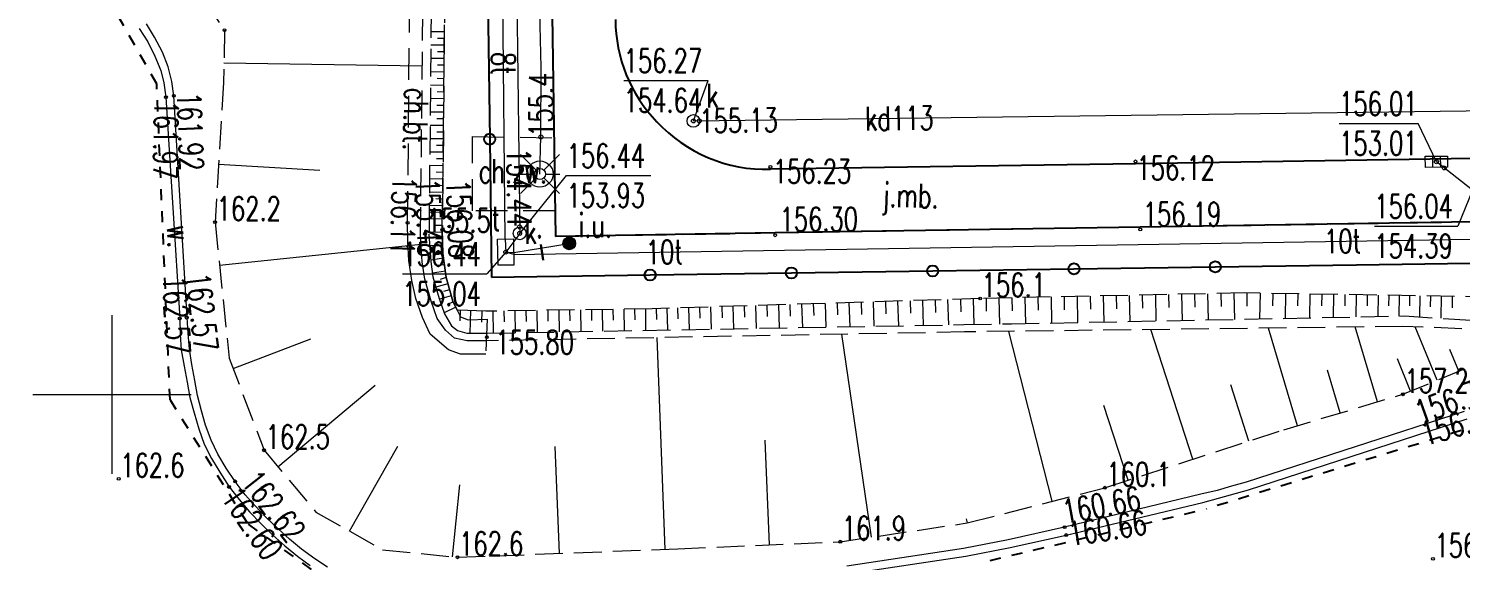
# Model space of a CAD drawing. Header units: metres. Extents: x 7583802 to 7586368, y 5958992 to 5960558.
# Drawn here: x 7585694.7 to 7585785, y 5959089.6 to 5959123.1 of the extents above; entities that cross this region are included whole.
import ezdxf
from ezdxf.enums import TextEntityAlignment as Align

# ---------------------------------------------------------------- set-up
doc = ezdxf.new("R2010")
doc.units = ezdxf.units.M
for name, pattern in [('1', [0]), ('2', [3, 2, -1]), ('3_1', [0]), ('3_BUBZ02', [2.45, 1.75, -0.7]), ('3_BUBZ02G', [2.45, 1.75, -0.7]), ('3_KTCR02', [3, 2, -1]), ('3_KTJZ01', [4, 3, -1]), ('3_KTKR01', [0]), ('3_PTRW02', [0]), ('4_1', [0]), ('4_SUPE_01', [0]), ('4_SUPI_01', [0]), ('4_SUPK_01', [0]), ('4_SUPT_01', [0]), ('4_SUUS22_02', [0]), ('BUF', [0]), ('GUZ', [1.4, 0.7, -0.7])]:
    doc.linetypes.add(name, pattern=pattern)
doc.layers.get('0').update_dxf_attribs({"color": 250, "linetype": 'CONTINUOUS', "lineweight": 100})
for name, color, linetype, lineweight in [('1000_L_1', 7, '1', 18), ('BUBZ_L_1', 7, '3_BUBZ02', 18), ('EBTPO_L_2', 7, '1', 18), ('KONTURY_L_0', 114, '2', 25), ('KTCR_E_T_1', 7, 'CONTINUOUS', 15), ('KTCR_L_1', 7, '3_KTCR02', 18), ('KTJZ_E_T_0', 7, 'CONTINUOUS', 15), ('KTJZ_L_0', 7, '3_KTJZ01', 18), ('KTKR_L_0', 7, '3_KTKR01', 25), ('KTOK_L_4', 7, 'CONTINUOUS', 25), ('PTRW_E_T_0', 7, 'CONTINUOUS', 15), ('PTRW_L_1', 7, 'CONTINUOUS', 18), ('RTPW_T_0', 7, 'CONTINUOUS', 15), ('RTPW_T_1', 7, 'CONTINUOUS', 15), ('SUPE_L_3', 1, '4_SUPE_01', 18), ('SUPI_E_T_0', 7, 'CONTINUOUS', 15), ('SUPI_L_0', 7, '4_SUPI_01', 18), ('SUPK_E_T_0', 34, 'CONTINUOUS', 15), ('SUPK_L_0', 34, '4_SUPK_01', 18), ('SUPT_E_T_0', 30, 'CONTINUOUS', 15), ('SUPT_L_0', 30, '4_SUPT_01', 18), ('SUSM_T_1', 7, 'CONTINUOUS', 18), ('SUTE_T_0', 1, 'CONTINUOUS', 18), ('SUTK_T_0', 34, 'CONTINUOUS', 18), ('SUTT_T_0', 30, 'CONTINUOUS', 18), ('SUUI_E_T_6', 7, 'CONTINUOUS', 15), ('SUUI_T_8', 7, 'CONTINUOUS', 18), ('SUUK_E_T_3', 7, 'CONTINUOUS', 15), ('SUUK_T_0', 7, 'CONTINUOUS', 18), ('SUUK_T_4', 7, 'CONTINUOUS', 13), ('SUUT_E_T_3', 7, 'CONTINUOUS', 15), ('SUUT_L_3', 7, '4_SUUS22_02', 13)]:
    doc.layers.add(name, color=color, linetype=linetype, lineweight=lineweight)
doc.styles.get("Standard").update_dxf_attribs({"font": 'Simplex.SHX', "width": 0.75})

# ---------------------------------------------------------------- blocks, each defined once
blk = doc.blocks.new('3_RTPW01')
at = {"linetype": 'CONTINUOUS'}
blk.add_circle((0, 0), 0.09, dxfattribs=at)
blk = doc.blocks.new('3_RTPW02')
at = {"linetype": 'CONTINUOUS'}
blk.add_circle((0, 0), 0.09, dxfattribs=at)
blk = doc.blocks.new('4_SUSM02')
at = {"linetype": 'CONTINUOUS'}
for p, q in [((-0.2482, 0.2459), (-1.2318, 1.2296)), ((0.2437, 0.2459), (1.2274, 1.2296)), ((-1.2542, 0), (-0.35, 0)), ((0.3456, 0), (1.2498, 0)), ((-0.2482, -0.2459), (-1.2318, -1.2296)), ((0.2437, -0.2459), (1.2274, -1.2296))]:
    blk.add_line(p, q, dxfattribs=at)
blk.add_circle((-0.0022, 0), 0.3478, dxfattribs=at)
blk = doc.blocks.new('4_SUPS01_03')
at = {"linetype": 'CONTINUOUS'}
blk.add_circle((0, 0), 0.125, dxfattribs=at)
blk = doc.blocks.new('4_SUPS01_05')
at = {"linetype": 'CONTINUOUS'}
blk.add_circle((0, 0), 0.125, dxfattribs=at)
blk = doc.blocks.new('4_SUPS01_07')
at = {"linetype": 'CONTINUOUS'}
blk.add_circle((0, 0), 0.125, dxfattribs=at)
blk = doc.blocks.new('4_SUUS31_01')
at = {"linetype": 'CONTINUOUS'}
for radius in [0.4, 0.36, 0.32, 0.28, 0.24, 0.2, 0.16, 0.12, 0.08, 0.04, 0.0114]:
    blk.add_circle((0, 0), radius, dxfattribs=at)
blk = doc.blocks.new('4_SUUS05')
at = {"linetype": 'CONTINUOUS'}
for p, q in [((-0.7, -0.35), (-0.7, 0.35)), ((-0.7, 0.35), (0.7, 0.35)), ((-0.245, 0.35), (-0.245, -0.35)), ((0.245, 0.35), (0.245, -0.35)), ((0.7, 0.35), (0.7, -0.35)), ((0.7, -0.35), (-0.7, -0.35))]:
    blk.add_line(p, q, dxfattribs=at)
blk = doc.blocks.new('4_SUUS22_01')
at = {"linetype": 'CONTINUOUS'}
blk.add_circle((0, 0), 0.4, dxfattribs=at)

msp = doc.modelspace()

# ---------------------------------------------------------------- linework, layer by layer
at = {"layer": '1000_L_1', "linetype": '1'}
for p, q in [((7585700, 5959095), (7585700, 5959105)), ((7585695, 5959100), (7585705, 5959100))]:
    msp.add_line(p, q, dxfattribs=at)
at = {"layer": 'BUBZ_L_1', "linetype": '3_BUBZ02'}
for p, q in [((7585719.46, 5959110.06), (7585719.65, 5959129.11)), ((7585720.18, 5959129.14), (7585719.99, 5959110.11)), ((7585719.57, 5959108.36), (7585719.46, 5959110.06)), ((7585719.99, 5959110.11), (7585720.11, 5959108.4)), ((7585719.73, 5959107.28), (7585719.57, 5959108.36)), ((7585720.11, 5959108.4), (7585720.24, 5959107.42)), ((7585720.13, 5959105.9), (7585719.73, 5959107.28)), ((7585720.24, 5959107.42), (7585720.64, 5959106.05)), ((7585720.5, 5959104.79), (7585720.13, 5959105.9)), ((7585720.64, 5959106.05), (7585720.97, 5959105.09)), ((7585721.03, 5959104.06), (7585720.5, 5959104.79)), ((7585720.97, 5959105.09), (7585721.42, 5959104.34)), ((7585756.72, 5959104.46), (7585781.52, 5959104.96)), ((7585781.52, 5959104.96), (7585787.68, 5959104.56)), ((7585721.6, 5959103.56), (7585721.03, 5959104.06)), ((7585721.42, 5959104.34), (7585721.79, 5959104.04)), ((7585721.79, 5959104.04), (7585722.38, 5959103.87)), ((7585722.38, 5959103.87), (7585723.68, 5959103.87)), ((7585753.76, 5959103.95), (7585723.6, 5959103.39)), ((7585723.68, 5959103.87), (7585753.72, 5959104.41)), ((7585753.72, 5959104.41), (7585756.72, 5959104.46)), ((7585781.42, 5959104.3), (7585753.76, 5959103.95)), ((7585787.59, 5959104.05), (7585781.42, 5959104.3)), ((7585722.4, 5959103.38), (7585721.6, 5959103.56)), ((7585723.6, 5959103.39), (7585722.4, 5959103.38))]:
    msp.add_line(p, q, dxfattribs=at)
at = {"layer": 'BUBZ_L_1', "linetype": '3_BUBZ02G'}
for p, q in [((7585720.9, 5959116.65), (7585721.01, 5959128.44)), ((7585705.79, 5959124.91), (7585707.09, 5959122.97)), ((7585707.09, 5959122.97), (7585707.04, 5959119.67)), ((7585707.04, 5959119.67), (7585706.5, 5959110.87)), ((7585720.83, 5959110.38), (7585720.9, 5959116.65)), ((7585706.5, 5959110.87), (7585707.39, 5959102.29)), ((7585720.87, 5959108.89), (7585720.83, 5959110.38)), ((7585721.08, 5959107.38), (7585720.87, 5959108.89)), ((7585721.49, 5959105.89), (7585721.08, 5959107.38)), ((7585771.42, 5959106.41), (7585754.75, 5959106.06)), ((7585787.12, 5959106.15), (7585771.42, 5959106.41)), ((7585721.77, 5959105.32), (7585721.49, 5959105.89)), ((7585754.75, 5959106.06), (7585734.06, 5959105.41)), ((7585723.57, 5959105.26), (7585721.77, 5959105.32)), ((7585734.06, 5959105.41), (7585723.57, 5959105.26)), ((7585707.39, 5959102.29), (7585709.59, 5959096.49)), ((7585781.42, 5959100.02), (7585787.22, 5959102.42)), ((7585773.91, 5959097.79), (7585781.42, 5959100.02)), ((7585762.62, 5959094.13), (7585773.91, 5959097.79)), ((7585709.59, 5959096.49), (7585712.86, 5959092.6)), ((7585753.94, 5959091.91), (7585762.62, 5959094.13)), ((7585712.86, 5959092.6), (7585717.06, 5959090.22)), ((7585745.93, 5959090.73), (7585753.94, 5959091.91)), ((7585717.06, 5959090.22), (7585721.79, 5959089.75)), ((7585721.79, 5959089.75), (7585735.69, 5959090.28)), ((7585735.69, 5959090.28), (7585745.93, 5959090.73))]:
    msp.add_line(p, q, dxfattribs=at)
at = {"layer": 'BUBZ_L_1', "linetype": '3_1'}
for p, q in [((7585720.958, 5959122.857), (7585720.117, 5959122.865)), ((7585720.95, 5959122.016), (7585720.109, 5959122.024)), ((7585720.954, 5959122.436), (7585720.534, 5959122.44)), ((7585707.059, 5959120.92), (7585719.566, 5959120.73)), ((7585720.942, 5959121.175), (7585720.101, 5959121.183)), ((7585720.946, 5959121.595), (7585720.525, 5959121.599)), ((7585720.934, 5959120.333), (7585720.092, 5959120.341)), ((7585720.93, 5959119.912), (7585720.509, 5959119.916)), ((7585720.938, 5959120.754), (7585720.517, 5959120.758)), ((7585720.927, 5959119.491), (7585720.084, 5959119.498)), ((7585720.923, 5959119.069), (7585720.501, 5959119.073)), ((7585720.919, 5959118.648), (7585720.075, 5959118.656)), ((7585720.915, 5959118.226), (7585720.493, 5959118.23)), ((7585720.911, 5959117.804), (7585720.067, 5959117.812)), ((7585720.907, 5959117.382), (7585720.485, 5959117.386)), ((7585720.903, 5959116.96), (7585720.058, 5959116.968)), ((7585720.899, 5959116.538), (7585720.477, 5959116.543)), ((7585720.894, 5959116.116), (7585720.05, 5959116.125)), ((7585720.889, 5959115.694), (7585720.468, 5959115.699)), ((7585706.725, 5959114.531), (7585713.111, 5959114.139)), ((7585720.885, 5959115.272), (7585720.042, 5959115.281)), ((7585720.88, 5959114.851), (7585720.459, 5959114.855)), ((7585720.866, 5959113.588), (7585720.025, 5959113.597)), ((7585720.875, 5959114.429), (7585720.033, 5959114.439)), ((7585720.871, 5959114.008), (7585720.45, 5959114.013)), ((7585720.856, 5959112.747), (7585720.016, 5959112.756)), ((7585720.861, 5959113.167), (7585720.441, 5959113.172)), ((7585720.847, 5959111.907), (7585720.008, 5959111.916)), ((7585720.852, 5959112.327), (7585720.432, 5959112.332)), ((7585720.838, 5959111.068), (7585720, 5959111.078)), ((7585720.842, 5959111.488), (7585720.423, 5959111.492)), ((7585720.834, 5959110.231), (7585719.991, 5959110.208)), ((7585720.833, 5959110.649), (7585720.414, 5959110.654)), ((7585706.781, 5959108.16), (7585719.498, 5959109.479)), ((7585720.857, 5959109.393), (7585720.042, 5959109.371)), ((7585720.845, 5959109.809), (7585720.429, 5959109.798)), ((7585720.912, 5959108.59), (7585720.105, 5959108.477)), ((7585720.867, 5959108.985), (7585720.469, 5959108.975)), ((7585720.968, 5959108.186), (7585720.561, 5959108.129)), ((7585721.025, 5959107.779), (7585720.207, 5959107.665)), ((7585721.083, 5959107.371), (7585720.699, 5959107.265)), ((7585721.188, 5959106.987), (7585720.427, 5959106.778)), ((7585721.293, 5959106.607), (7585720.915, 5959106.503)), ((7585767.451, 5959106.327), (7585767.486, 5959104.677)), ((7585768.276, 5959106.344), (7585768.293, 5959105.519)), ((7585769.101, 5959106.361), (7585769.136, 5959104.71)), ((7585769.926, 5959106.379), (7585769.944, 5959105.553)), ((7585770.752, 5959106.396), (7585770.787, 5959104.744)), ((7585771.578, 5959106.407), (7585771.565, 5959105.583)), ((7585772.403, 5959106.394), (7585772.376, 5959104.776)), ((7585773.212, 5959106.38), (7585773.199, 5959105.586)), ((7585774.006, 5959106.367), (7585773.98, 5959104.808)), ((7585774.785, 5959106.354), (7585774.773, 5959105.589)), ((7585775.551, 5959106.342), (7585775.526, 5959104.839)), ((7585776.302, 5959106.329), (7585776.29, 5959105.592)), ((7585721.397, 5959106.23), (7585720.649, 5959106.024)), ((7585721.674, 5959105.516), (7585720.946, 5959105.159)), ((7585721.506, 5959105.858), (7585721.164, 5959105.69)), ((7585734.313, 5959105.418), (7585734.334, 5959104.74)), ((7585734.991, 5959105.439), (7585735.034, 5959104.074)), ((7585735.674, 5959105.461), (7585735.695, 5959104.774)), ((7585736.361, 5959105.482), (7585736.404, 5959104.099)), ((7585737.053, 5959105.504), (7585737.074, 5959104.808)), ((7585737.749, 5959105.526), (7585737.793, 5959104.124)), ((7585738.45, 5959105.548), (7585738.472, 5959104.842)), ((7585739.156, 5959105.57), (7585739.201, 5959104.149)), ((7585739.866, 5959105.592), (7585739.889, 5959104.877)), ((7585740.582, 5959105.615), (7585740.627, 5959104.175)), ((7585741.302, 5959105.638), (7585741.325, 5959104.913)), ((7585742.027, 5959105.66), (7585742.073, 5959104.201)), ((7585742.757, 5959105.683), (7585742.78, 5959104.948)), ((7585743.491, 5959105.706), (7585743.538, 5959104.227)), ((7585744.231, 5959105.73), (7585744.254, 5959104.985)), ((7585744.976, 5959105.753), (7585745.023, 5959104.254)), ((7585745.725, 5959105.776), (7585745.749, 5959105.022)), ((7585746.48, 5959105.8), (7585746.528, 5959104.281)), ((7585747.24, 5959105.824), (7585747.264, 5959105.059)), ((7585748.005, 5959105.848), (7585748.053, 5959104.308)), ((7585748.775, 5959105.872), (7585748.799, 5959105.097)), ((7585749.55, 5959105.897), (7585749.599, 5959104.336)), ((7585750.33, 5959105.921), (7585750.355, 5959105.136)), ((7585751.116, 5959105.946), (7585751.165, 5959104.364)), ((7585751.907, 5959105.971), (7585751.932, 5959105.174)), ((7585752.703, 5959105.996), (7585752.753, 5959104.393)), ((7585753.504, 5959106.021), (7585753.53, 5959105.214)), ((7585754.311, 5959106.046), (7585754.362, 5959104.421)), ((7585755.124, 5959106.068), (7585755.141, 5959105.251)), ((7585755.941, 5959106.085), (7585755.975, 5959104.448)), ((7585756.76, 5959106.102), (7585756.777, 5959105.282)), ((7585757.58, 5959106.119), (7585757.614, 5959104.478)), ((7585758.401, 5959106.137), (7585758.418, 5959105.316)), ((7585759.222, 5959106.154), (7585759.256, 5959104.511)), ((7585760.043, 5959106.171), (7585760.06, 5959105.349)), ((7585760.865, 5959106.188), (7585760.899, 5959104.544)), ((7585761.687, 5959106.206), (7585761.704, 5959105.383)), ((7585762.509, 5959106.223), (7585762.544, 5959104.577)), ((7585763.332, 5959106.24), (7585763.349, 5959105.417)), ((7585764.155, 5959106.257), (7585764.19, 5959104.611)), ((7585764.979, 5959106.275), (7585764.996, 5959105.451)), ((7585765.802, 5959106.292), (7585765.837, 5959104.644)), ((7585766.626, 5959106.309), (7585766.644, 5959105.485)), ((7585777.039, 5959106.317), (7585777.015, 5959104.869)), ((7585777.763, 5959106.305), (7585777.751, 5959105.594)), ((7585778.474, 5959106.293), (7585778.451, 5959104.898)), ((7585779.171, 5959106.282), (7585779.16, 5959105.597)), ((7585779.856, 5959106.27), (7585779.834, 5959104.926)), ((7585780.528, 5959106.259), (7585780.517, 5959105.599)), ((7585781.188, 5959106.248), (7585781.167, 5959104.953)), ((7585781.836, 5959106.238), (7585781.825, 5959105.589)), ((7585782.484, 5959106.227), (7585782.462, 5959104.899)), ((7585783.148, 5959106.216), (7585783.137, 5959105.536)), ((7585783.828, 5959106.205), (7585783.805, 5959104.812)), ((7585784.524, 5959106.193), (7585784.513, 5959105.48)), ((7585721.957, 5959105.314), (7585721.935, 5959104.659)), ((7585722.611, 5959105.292), (7585722.564, 5959103.87)), ((7585723.322, 5959105.268), (7585723.299, 5959104.569)), ((7585724.021, 5959105.266), (7585724.041, 5959103.876)), ((7585724.716, 5959105.276), (7585724.726, 5959104.583)), ((7585725.41, 5959105.286), (7585725.43, 5959103.901)), ((7585726.103, 5959105.296), (7585726.112, 5959104.605)), ((7585726.794, 5959105.306), (7585726.813, 5959103.926)), ((7585727.484, 5959105.316), (7585727.493, 5959104.627)), ((7585728.172, 5959105.326), (7585728.192, 5959103.951)), ((7585728.86, 5959105.336), (7585728.869, 5959104.65)), ((7585729.546, 5959105.345), (7585729.565, 5959103.976)), ((7585730.231, 5959105.355), (7585730.24, 5959104.672)), ((7585730.914, 5959105.365), (7585730.934, 5959104)), ((7585731.596, 5959105.375), (7585731.606, 5959104.694)), ((7585732.277, 5959105.385), (7585732.297, 5959104.025)), ((7585732.957, 5959105.394), (7585732.967, 5959104.716)), ((7585733.636, 5959105.404), (7585733.655, 5959104.049)), ((7585747.908, 5959091.021), (7585746.025, 5959103.806)), ((7585759.305, 5959093.282), (7585756.568, 5959103.986)), ((7585768.169, 5959095.929), (7585765.521, 5959104.099)), ((7585774.763, 5959098.043), (7585772.937, 5959104.193)), ((7585779.816, 5959099.544), (7585778.414, 5959104.262)), ((7585783.582, 5959100.915), (7585782.195, 5959104.269)), ((7585707.632, 5959101.652), (7585712.529, 5959103.509)), ((7585734.884, 5959090.249), (7585734.375, 5959103.59)), ((7585784.945, 5959101.478), (7585784.381, 5959102.841)), ((7585781.905, 5959100.221), (7585781.065, 5959102.253)), ((7585777.456, 5959098.843), (7585776.657, 5959101.536)), ((7585710.464, 5959095.45), (7585716.587, 5959100.597)), ((7585771.705, 5959097.075), (7585770.559, 5959100.612)), ((7585764.084, 5959094.605), (7585762.554, 5959099.323)), ((7585714.987, 5959091.395), (7585718.028, 5959096.761)), ((7585728.213, 5959089.995), (7585727.957, 5959096.731)), ((7585741.473, 5959090.534), (7585741.183, 5959097.123)), ((7585721.479, 5959089.781), (7585721.929, 5959094.307)), ((7585753.954, 5959091.914), (7585753.886, 5959092.177))]:
    msp.add_line(p, q, dxfattribs=at)
at = {"layer": 'EBTPO_L_2', "linetype": 'BUF', "lineweight": 18}
msp.add_circle((7585726.99, 5959113.9), 0.825, dxfattribs=at)
at = {"layer": 'KONTURY_L_0', "linetype": 'GUZ'}
for p, q in [((7585702.82, 5959119.59), (7585694.74, 5959133.76)), ((7585703.66, 5959099.67), (7585702.82, 5959119.59)), ((7585703.66, 5959099.67), (7585708.58, 5959091.83)), ((7585786.43, 5959098.14), (7585769, 5959092.79)), ((7585755.38, 5959089.55), (7585769, 5959092.79)), ((7585708.58, 5959091.83), (7585714.57, 5959087.55))]:
    msp.add_line(p, q, dxfattribs=at)
at = {"layer": 'KTCR_L_1', "linetype": '3_KTCR02'}
for p, q in [((7585718.64, 5959110.83), (7585718.83, 5959129.87)), ((7585721.01, 5959128.44), (7585720.9, 5959116.65)), ((7585720.9, 5959116.65), (7585720.83, 5959110.38)), ((7585722.74, 5959116.26), (7585727.87, 5959116.19)), ((7585722.74, 5959111.58), (7585722.74, 5959116.26)), ((7585727.87, 5959116.19), (7585727.94, 5959111.59)), ((7585727.94, 5959111.59), (7585722.74, 5959111.58)), ((7585718.66, 5959109.68), (7585718.64, 5959110.83)), ((7585720.83, 5959110.38), (7585720.87, 5959108.89)), ((7585718.72, 5959108.46), (7585718.66, 5959109.68)), ((7585718.9, 5959107.19), (7585718.72, 5959108.46)), ((7585720.87, 5959108.89), (7585721.08, 5959107.38)), ((7585721.08, 5959107.38), (7585721.49, 5959105.89)), ((7585719.16, 5959106.05), (7585718.9, 5959107.19)), ((7585719.58, 5959104.86), (7585719.16, 5959106.05)), ((7585721.49, 5959105.89), (7585721.77, 5959105.32)), ((7585720.06, 5959103.82), (7585719.58, 5959104.86)), ((7585721.77, 5959105.32), (7585721.97, 5959104.91)), ((7585721.97, 5959104.91), (7585722.46, 5959104.72)), ((7585722.46, 5959104.72), (7585723.66, 5959104.76)), ((7585723.66, 5959104.76), (7585723.57, 5959102.54)), ((7585721.23, 5959102.83), (7585720.06, 5959103.82)), ((7585721.97, 5959102.54), (7585721.23, 5959102.83)), ((7585723.57, 5959102.54), (7585721.97, 5959102.54))]:
    msp.add_line(p, q, dxfattribs=at)
at = {"layer": 'KTJZ_L_0', "linetype": '3_KTJZ01'}
for p, q in [((7585727.76, 5959123.9), (7585727.87, 5959116.19)), ((7585727.87, 5959116.19), (7585727.94, 5959111.59)), ((7585764.55, 5959114.55), (7585741.52, 5959114.2)), ((7585789.58, 5959114.95), (7585764.55, 5959114.55)), ((7585727.94, 5959111.59), (7585727.97, 5959109.96)), ((7585764.85, 5959110.56), (7585789.89, 5959110.95)), ((7585727.97, 5959109.96), (7585741.82, 5959110.19)), ((7585741.82, 5959110.19), (7585764.85, 5959110.56))]:
    msp.add_line(p, q, dxfattribs=at)
for centre, radius, start, end in [((7585741.124, 5959123.68), 9.374, 180.24476, 223.81678), ((7585741.264, 5959123.654), 9.457, 223.1161, 271.55328)]:
    msp.add_arc(centre, radius, start, end, dxfattribs=at)
at = {"layer": 'KTKR_L_0', "linetype": '3_KTKR01'}
for p, q in [((7585727.76, 5959123.9), (7585727.97, 5959109.96)), ((7585764.55, 5959114.55), (7585741.52, 5959114.2)), ((7585789.58, 5959114.95), (7585764.55, 5959114.55)), ((7585789.89, 5959110.95), (7585764.85, 5959110.56)), ((7585741.82, 5959110.19), (7585727.97, 5959109.96)), ((7585764.85, 5959110.56), (7585741.82, 5959110.19))]:
    msp.add_line(p, q, dxfattribs=at)
for centre, radius, start, end in [((7585741.124, 5959123.68), 9.374, 180.24476, 223.81678), ((7585741.264, 5959123.654), 9.457, 223.11609, 271.55328)]:
    msp.add_arc(centre, radius, start, end, dxfattribs=at)
at = {"layer": 'KTOK_L_4'}
for p, q in [((7585723.699, 5959124.801), (7585723.819, 5959116.1)), ((7585723.819, 5959116.1), (7585723.94, 5959107.4)), ((7585769.58, 5959108.053), (7585778.49, 5959108.18)), ((7585778.49, 5959108.18), (7585788.489, 5959108.336)), ((7585723.94, 5959107.4), (7585733.939, 5959107.543)), ((7585733.939, 5959107.543), (7585742.849, 5959107.67)), ((7585742.849, 5959107.67), (7585751.759, 5959107.798)), ((7585751.759, 5959107.798), (7585760.67, 5959107.925)), ((7585760.67, 5959107.925), (7585769.58, 5959108.053))]:
    msp.add_line(p, q, dxfattribs=at)
for centre in [(7585723.819, 5959116.1), (7585751.759, 5959107.798), (7585760.67, 5959107.925), (7585769.58, 5959108.053), (7585733.939, 5959107.543), (7585742.849, 5959107.67)]:
    msp.add_circle(centre, 0.35, dxfattribs=at)
at = {"layer": 'PTRW_L_1', "linetype": '3_PTRW02'}
for p, q in [((7585701.72, 5959123.08), (7585702.25, 5959122.23)), ((7585702.67, 5959122.52), (7585702.18, 5959123.37)), ((7585702.25, 5959122.23), (7585702.69, 5959121.34)), ((7585703.18, 5959121.58), (7585702.67, 5959122.52)), ((7585702.69, 5959121.34), (7585703.07, 5959120.42)), ((7585703.54, 5959120.65), (7585703.18, 5959121.58)), ((7585703.07, 5959120.42), (7585703.26, 5959119.64)), ((7585703.78, 5959119.74), (7585703.54, 5959120.65)), ((7585703.26, 5959119.64), (7585703.4, 5959118.75)), ((7585703.9, 5959118.83), (7585703.78, 5959119.74)), ((7585703.4, 5959118.75), (7585704.27, 5959104.79)), ((7585704.73, 5959104.85), (7585703.9, 5959118.83)), ((7585704.27, 5959104.79), (7585704.3, 5959103.79)), ((7585704.8, 5959103.85), (7585704.73, 5959104.85)), ((7585704.3, 5959103.79), (7585704.37, 5959102.82)), ((7585704.89, 5959102.86), (7585704.8, 5959103.85)), ((7585704.37, 5959102.82), (7585704.54, 5959101.8)), ((7585705.04, 5959101.9), (7585704.89, 5959102.86)), ((7585705.22, 5959100.9), (7585705.04, 5959101.9)), ((7585704.54, 5959101.8), (7585704.73, 5959100.78)), ((7585704.73, 5959100.78), (7585704.9, 5959099.82)), ((7585705.4, 5959099.95), (7585705.22, 5959100.9)), ((7585704.9, 5959099.82), (7585705.18, 5959098.86)), ((7585705.65, 5959098.98), (7585705.4, 5959099.95)), ((7585705.18, 5959098.86), (7585705.48, 5959097.85)), ((7585705.9, 5959098.08), (7585705.65, 5959098.98)), ((7585785.29, 5959098.94), (7585771.53, 5959094.48)), ((7585771.68, 5959094), (7585785.47, 5959098.48)), ((7585705.48, 5959097.85), (7585705.81, 5959096.88)), ((7585706.25, 5959097.13), (7585705.9, 5959098.08)), ((7585705.81, 5959096.88), (7585706.28, 5959095.98)), ((7585706.68, 5959096.24), (7585706.25, 5959097.13)), ((7585706.28, 5959095.98), (7585706.8, 5959095.11)), ((7585707.2, 5959095.36), (7585706.68, 5959096.24)), ((7585706.8, 5959095.11), (7585707.38, 5959094.18)), ((7585707.77, 5959094.53), (7585707.2, 5959095.36)), ((7585707.38, 5959094.18), (7585708.02, 5959093.39)), ((7585708.39, 5959093.69), (7585707.77, 5959094.53)), ((7585709.02, 5959092.99), (7585708.39, 5959093.69)), ((7585768.68, 5959093.73), (7585760.08, 5959091.65)), ((7585769.7, 5959093.96), (7585768.68, 5959093.73)), ((7585770.6, 5959094.22), (7585769.7, 5959093.96)), ((7585769.79, 5959093.47), (7585771.68, 5959094)), ((7585771.53, 5959094.48), (7585770.6, 5959094.22)), ((7585708.02, 5959093.39), (7585708.68, 5959092.62)), ((7585709.73, 5959092.25), (7585709.02, 5959092.99)), ((7585760.18, 5959091.15), (7585768.8, 5959093.21)), ((7585768.8, 5959093.21), (7585769.79, 5959093.47)), ((7585708.68, 5959092.62), (7585709.4, 5959091.85)), ((7585710.48, 5959091.55), (7585709.73, 5959092.25)), ((7585709.4, 5959091.85), (7585710.15, 5959091.14)), ((7585710.15, 5959091.14), (7585710.9, 5959090.47)), ((7585711.2, 5959090.88), (7585710.48, 5959091.55)), ((7585760.08, 5959091.65), (7585756.52, 5959090.84)), ((7585756.64, 5959090.37), (7585760.18, 5959091.15)), ((7585710.9, 5959090.47), (7585711.7, 5959089.81)), ((7585711.94, 5959090.26), (7585711.2, 5959090.88)), ((7585712.79, 5959089.65), (7585711.94, 5959090.26)), ((7585753.7, 5959090.31), (7585746.34, 5959089.18)), ((7585756.52, 5959090.84), (7585753.7, 5959090.31)), ((7585753.85, 5959089.82), (7585756.64, 5959090.37)), ((7585711.7, 5959089.81), (7585712.5, 5959089.22)), ((7585713.6, 5959089.12), (7585712.79, 5959089.65)), ((7585746.43, 5959088.7), (7585753.85, 5959089.82))]:
    msp.add_line(p, q, dxfattribs=at)
at = {"layer": 'SUPE_L_3', "linetype": '4_SUPE_01'}
for p, q in [((7585727.06, 5959120.62), (7585726.82, 5959131.34)), ((7585727.05, 5959116.24), (7585727.06, 5959120.62)), ((7585726.99, 5959113.9), (7585727.05, 5959116.24))]:
    msp.add_line(p, q, dxfattribs=at)
at = {"layer": 'SUPI_L_0', "linetype": '4_1'}
for p, q in [((7585725.335, 5959108.961), (7585728.84, 5959109.53)), ((7585724.835, 5959108.98), (7585725.335, 5959108.961))]:
    msp.add_line(p, q, dxfattribs=at)
at = {"layer": 'SUPK_L_0', "linetype": '4_1'}
for p, q in [((7585725.14, 5959160.26), (7585725.71, 5959110.16)), ((7585736.67, 5959117.25), (7585908.02, 5959119.45)), ((7585785.81, 5959112.88), (7585783.53, 5959114.68)), ((7585725.71, 5959110.16), (7585724.835, 5959108.98))]:
    msp.add_line(p, q, dxfattribs=at)
at = {"layer": 'SUPT_L_0', "linetype": '4_SUPT_01'}
for p, q in [((7585724.795, 5959109.805), (7585724.32, 5959158.085)), ((7585725.338, 5959108.83), (7585795.688, 5959109.965)), ((7585724.795, 5959109.805), (7585724.835, 5959108.98)), ((7585725.338, 5959108.83), (7585724.835, 5959108.98))]:
    msp.add_line(p, q, dxfattribs=at)
at = {"layer": 'SUTK_T_0', "linetype": 'CONTINUOUS'}
for p, q in [((7585732.269, 5959119.792), (7585737.589, 5959119.792)), ((7585736.67, 5959117.25), (7585737.589, 5959119.792)), ((7585777.393, 5959117.09), (7585782.388, 5959117.09)), ((7585783.53, 5959114.68), (7585782.388, 5959117.09)), ((7585725.71, 5959110.16), (7585728.672, 5959113.8)), ((7585728.672, 5959113.8), (7585733.992, 5959113.8)), ((7585785.81, 5959112.88), (7585784.879, 5959110.617)), ((7585779.614, 5959110.617), (7585784.879, 5959110.617))]:
    msp.add_line(p, q, dxfattribs=at)
at = {"layer": 'SUTT_T_0', "linetype": 'CONTINUOUS'}
for p in [(7585724.835, 5959108.98), (7585718.31, 5959107.606)]:
    msp.add_line(p, (7585723.63, 5959107.606), dxfattribs=at)
at = {"layer": 'SUUT_L_3', "linetype": '4_SUUS22_02'}
for p, q in [((7585724.32, 5959109.8), (7585725.32, 5959109.81)), ((7585724.35, 5959108.15), (7585724.32, 5959109.8)), ((7585725.32, 5959109.81), (7585725.35, 5959108.16)), ((7585725.35, 5959108.16), (7585724.35, 5959108.15))]:
    msp.add_line(p, q, dxfattribs=at)

# ---------------------------------------------------------------- block references
at = {"layer": 'RTPW_T_0'}
for p in [(7585707.09, 5959122.97), (7585706.5, 5959110.87), (7585719.74, 5959110.13), (7585754.75, 5959106.06), (7585781.42, 5959100.02), (7585709.59, 5959096.49), (7585700.42, 5959094.69), (7585762.62, 5959094.13), (7585745.93, 5959090.73), (7585721.79, 5959089.75), (7585783.31, 5959089.65)]:
    msp.add_blockref('3_RTPW01', p, dxfattribs=at)
at = {"layer": 'RTPW_T_1'}
for p in [(7585703.4, 5959118.75), (7585703.9, 5959118.83), (7585764.55, 5959114.7), (7585741.52, 5959114.35), (7585718.64, 5959110.83), (7585719.74, 5959110.13), (7585720.83, 5959110.38), (7585741.82, 5959110.04), (7585764.85, 5959110.41), (7585704.27, 5959104.79), (7585704.71, 5959104.85), (7585723.64, 5959103.63), (7585707.77, 5959094.53), (7585707.38, 5959094.18), (7585760.08, 5959091.65), (7585760.18, 5959091.15)]:
    msp.add_blockref('3_RTPW02', p, dxfattribs=at)
at = {"layer": 'SUSM_T_1'}
msp.add_blockref('4_SUSM02', (7585726.99, 5959113.9), dxfattribs=at)
at = {"layer": 'SUTE_T_0'}
msp.add_blockref('4_SUPS01_03', (7585727.05, 5959116.24), dxfattribs=at)
at = {"layer": 'SUTK_T_0'}
for p in [(7585736.67, 5959117.25), (7585737.041, 5959117.255), (7585783.53, 5959114.68), (7585784.022, 5959114.292), (7585725.705, 5959110.573), (7585725.71, 5959110.16)]:
    msp.add_blockref('4_SUPS01_05', p, dxfattribs=at)
at = {"layer": 'SUTT_T_0'}
msp.add_blockref('4_SUPS01_07', (7585724.835, 5959108.98), dxfattribs=at)
at = {"layer": 'SUUI_T_8'}
msp.add_blockref('4_SUUS31_01', (7585728.84, 5959109.53), dxfattribs=at)
at = {"layer": 'SUUK_T_0', "rotation": 0.4764912993441145}
msp.add_blockref('4_SUUS05', (7585783.53, 5959114.68), dxfattribs=at)
at = {"layer": 'SUUK_T_4'}
for p in [(7585736.67, 5959117.25), (7585725.71, 5959110.16)]:
    msp.add_blockref('4_SUUS22_01', p, dxfattribs=at)

# ---------------------------------------------------------------- texts
at = {"layer": 'KTCR_E_T_1', "width": 0.7}
msp.add_text('ch.bt.', height=1.5, rotation=268.75464, dxfattribs=at).set_placement((7585719.157, 5959117.36), align=Align.MIDDLE)
msp.add_text('ch.zw.', height=1.5, dxfattribs=at).set_placement((7585725.278, 5959114.08), align=Align.MIDDLE)
at = {"layer": 'KTJZ_E_T_0', "width": 0.7}
msp.add_text('j.mb.', height=1.5, rotation=358.36342, dxfattribs=at).set_placement((7585750.36, 5959112.339), align=Align.MIDDLE)
at = {"layer": 'PTRW_E_T_0', "width": 0.7}
msp.add_text('w.', height=1.5, rotation=273.31778, dxfattribs=at).set_placement((7585704.248, 5959109.984), align=Align.MIDDLE)
at = {"layer": 'RTPW_T_0', "width": 0.7}
for s, p in [('162.2', (7585706.6, 5959110.97)), ('155.5', (7585719.84, 5959110.23)), ('156.1', (7585754.85, 5959106.16)), ('157.2', (7585781.52, 5959100.12)), ('162.5', (7585709.69, 5959096.59)), ('162.6', (7585700.52, 5959094.79)), ('160.1', (7585762.72, 5959094.23)), ('161.9', (7585746.03, 5959090.83)), ('162.6', (7585721.89, 5959089.85)), ('156.9', (7585783.41, 5959089.75))]:
    msp.add_text(s, height=1.5, dxfattribs=at).set_placement(p)
at = {"layer": 'RTPW_T_1', "width": 0.7}
for s, rotation, p in [('161.97', 269.07096, (7585702.682, 5959118.548)), ('161.92', 272.04261, (7585704.1, 5959119.03)), ('156.11', 268.22396, (7585717.699, 5959113.781)), ('155.48', 272.07717, (7585719.139, 5959113.6)), ('156.08', 272.43594, (7585721.075, 5959113.516)), ('162.57', 272.62241, (7585703.206, 5959107.452)), ('162.57', 276.18751, (7585704.676, 5959107.586)), ('156.70', 19.6805, (7585782.521, 5959098.109)), ('156.70', 16.02651, (7585782.827, 5959096.772)), ('162.62', 307.71372, (7585708.088, 5959094.463)), ('162.60', 304.33591, (7585706.837, 5959093.509)), ('160.66', 10.40305, (7585760.104, 5959091.86)), ('160.66', 8.96633, (7585760.457, 5959090.45))]:
    msp.add_text(s, height=1.5, rotation=rotation, dxfattribs=at).set_placement(p)
for s, p in [('156.23', (7585741.677, 5959113.318)), ('156.12', (7585764.61, 5959113.536)), ('156.30', (7585742.103, 5959110.303)), ('156.19', (7585765.013, 5959110.625)), ('155.80', (7585724.182, 5959102.547))]:
    msp.add_text(s, height=1.5, dxfattribs=at).set_placement(p)
at = {"layer": 'SUPI_E_T_0', "width": 0.7}
msp.add_text('i', height=1.5, rotation=9.22094, dxfattribs=at).set_placement((7585727.07, 5959109.243), align=Align.MIDDLE)
at = {"layer": 'SUPK_E_T_0', "width": 0.7}
msp.add_text('kd113', height=1.5, rotation=0.7356, dxfattribs=at).set_placement((7585749.663, 5959117.417), align=Align.MIDDLE)
at = {"layer": 'SUPT_E_T_0', "width": 0.7}
for s, rotation, p in [('8t', 270.56369, (7585724.686, 5959120.873)), ('10t', 0.92431, (7585777.614, 5959109.673)), ('10t', 0.92431, (7585734.833, 5959108.983))]:
    msp.add_text(s, height=1.5, rotation=rotation, dxfattribs=at).set_placement(p, align=Align.MIDDLE)
at = {"layer": 'SUTE_T_0', "width": 0.7}
msp.add_text('155.4', height=1.5, rotation=89.86919, dxfattribs=at).set_placement((7585727.05, 5959116.24), align=Align.MIDDLE_LEFT)
at = {"layer": 'SUTK_T_0', "width": 0.7}
for s, p in [('156.27', (7585732.269, 5959121.792)), ('154.64', (7585732.269, 5959119.292)), ('156.01', (7585777.393, 5959119.09)), ('153.01', (7585777.393, 5959116.59)), ('156.44', (7585728.672, 5959115.8)), ('153.93', (7585728.672, 5959113.3)), ('156.04', (7585779.614, 5959112.617)), ('154.39', (7585779.614, 5959110.117))]:
    msp.add_text(s, height=1.5, dxfattribs=at).set_placement(p, align=Align.TOP_LEFT)
msp.add_text('155.13', height=1.5, rotation=0.7356, dxfattribs=at).set_placement((7585737.041, 5959117.255), align=Align.MIDDLE_LEFT)
msp.add_text('154.44', height=1.5, rotation=270.65184, dxfattribs=at).set_placement((7585725.705, 5959110.573), align=Align.MIDDLE_RIGHT)
at = {"layer": 'SUTT_T_0', "width": 0.7}
for s, p in [('156.44', (7585718.31, 5959109.606)), ('155.04', (7585718.31, 5959107.106))]:
    msp.add_text(s, height=1.5, dxfattribs=at).set_placement(p, align=Align.TOP_LEFT)
at = {"layer": 'SUUI_E_T_6', "width": 0.7}
msp.add_text('i.u.', height=1.5, dxfattribs=at).set_placement((7585729.419, 5959109.914))
at = {"layer": 'SUUK_E_T_3', "width": 0.7}
for p in [(7585737.49, 5959118.089), (7585726.024, 5959109.495)]:
    msp.add_text('k', height=1.5, dxfattribs=at).set_placement(p)
at = {"layer": 'SUUT_E_T_3', "width": 0.7}
msp.add_text('t', height=1.5, dxfattribs=at).set_placement((7585723.943, 5959110.338))

doc.saveas('drawing.dxf')
